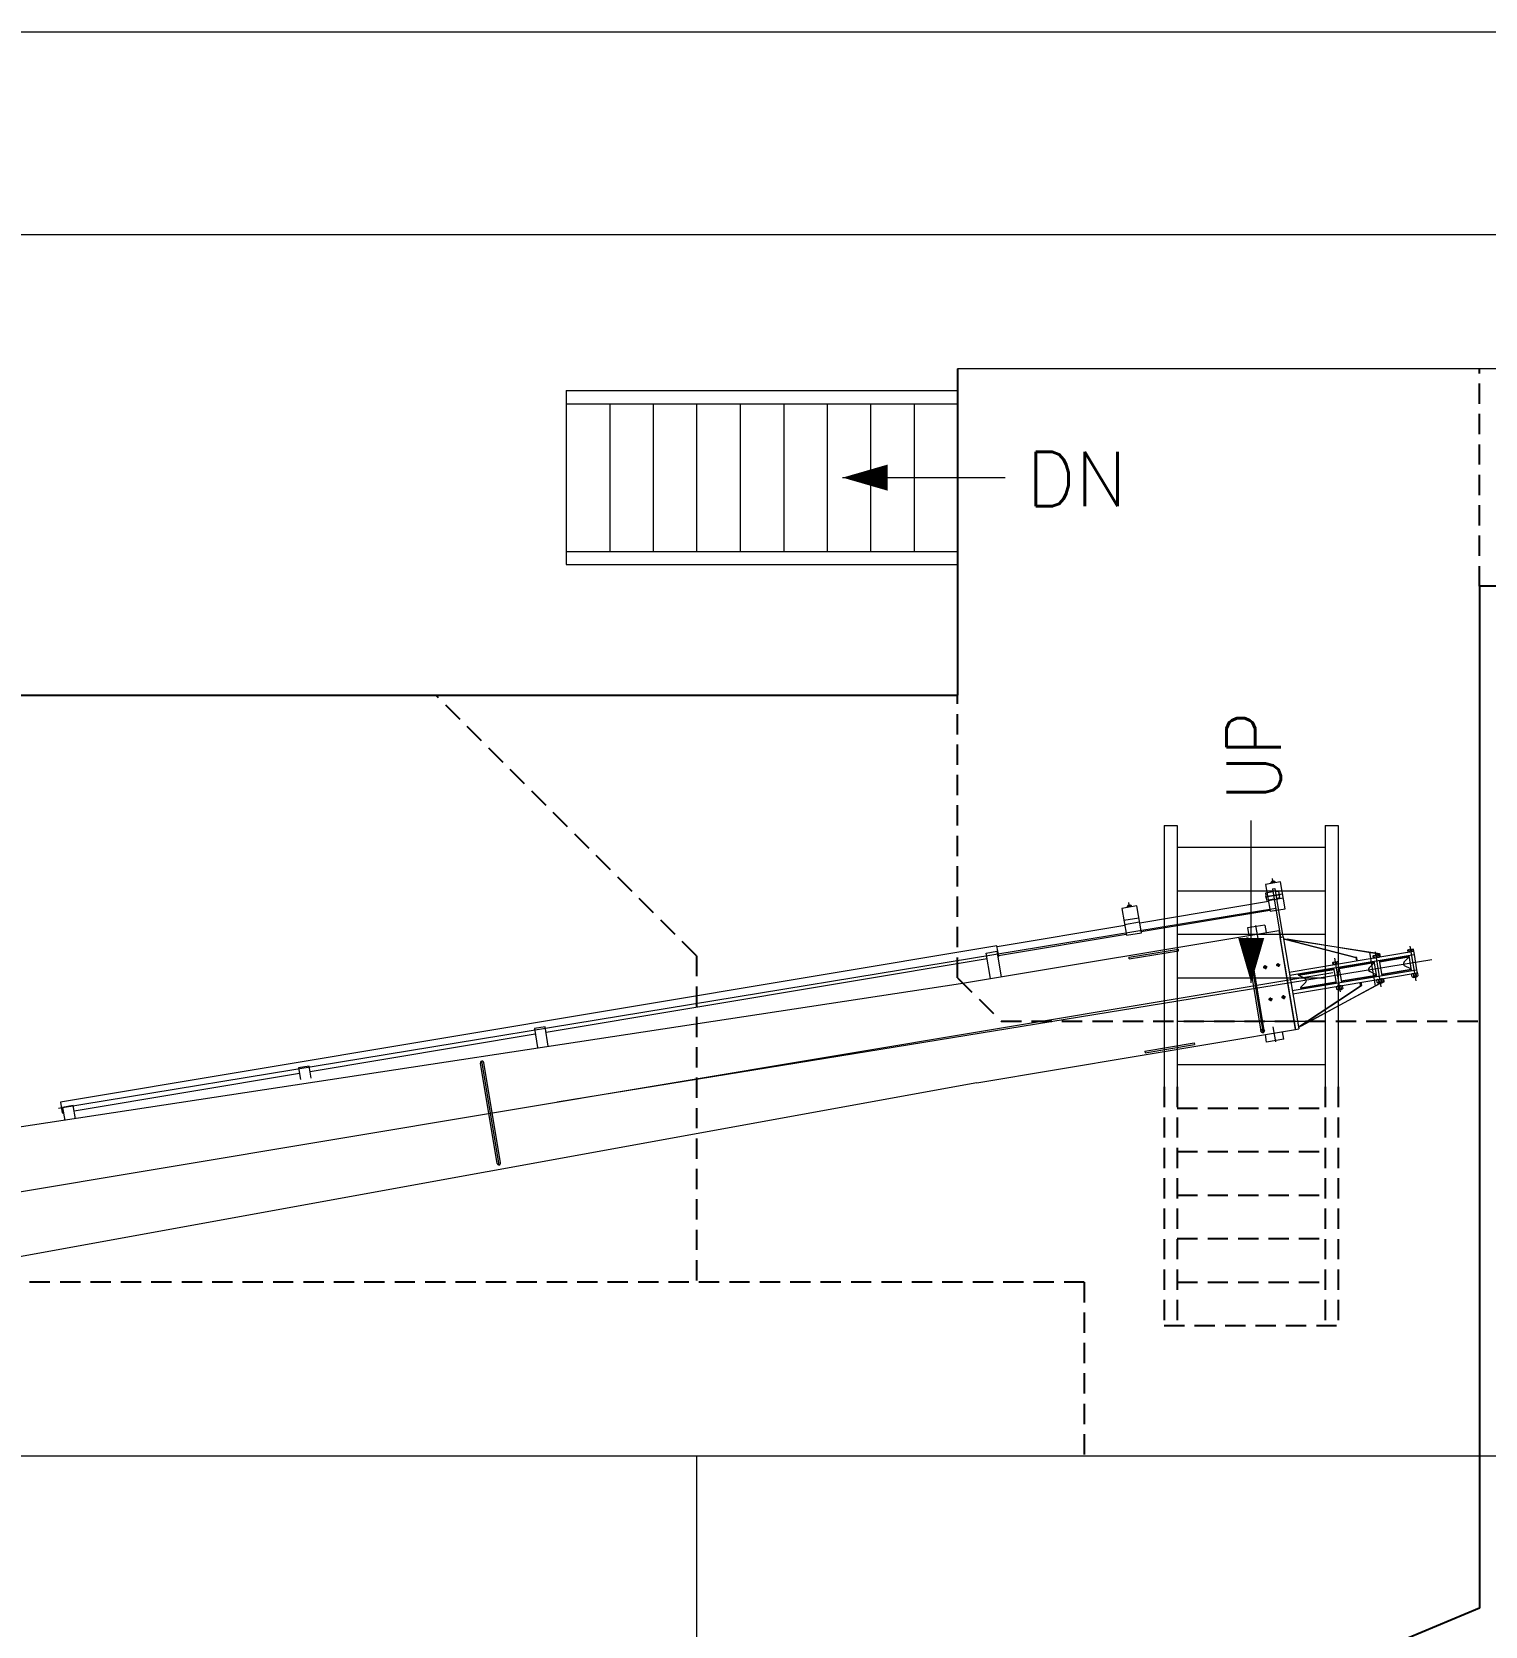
# Model space of a CAD drawing. Extents: x 475189 to 476029, y 1007718 to 1008015.
# Drawn here: x 475689.81 to 475725.64, y 1007976.03 to 1008015.34 of the extents above; entities that cross this region are included whole.
import ezdxf

# ---------------------------------------------------------------- set-up
doc = ezdxf.new("R2010")
doc.units = 0
doc.header["$LTSCALE"] = 2
doc.header["$MEASUREMENT"] = 0
doc.linetypes.add('DASHDOT', pattern=[38.1, 12.7, -6.35, 12.7, -6.35])
doc.linetypes.add('HIDDEN', pattern=[0.375, 0.25, -0.125])
doc.layers.get('0').update_dxf_attribs({"linetype": 'CONTINUOUS', "lineweight": 0})
for name, color, linetype in [('HID', 7, 'HIDDEN'), ('LAYER006', 7, 'CONTINUOUS'), ('LAYER010', 7, 'CONTINUOUS'), ('RED-1', 1, 'CONTINUOUS')]:
    doc.layers.add(name, color=color, linetype=linetype)
doc.layers.add('Template', color=7, linetype='CONTINUOUS', lineweight=0)
doc.styles.add('ROMANS', font='ROMANS.SHX')

msp = doc.modelspace()

# ---------------------------------------------------------------- linework, layer by layer
at = {"color": 8, "linetype": 'Continuous'}
for p, q in [((475770.077, 1008007.029), (475712.637, 1008007.029)), ((475712.637, 1007998.987), (475712.637, 1008007.029)), ((475717.73, 1007995.771), (475717.73, 1007989.324)), ((475717.73, 1007995.771), (475718.051, 1007995.771)), ((475718.051, 1007995.771), (475718.051, 1007989.324)), ((475721.697, 1007995.771), (475721.697, 1007989.324)), ((475721.697, 1007995.771), (475722.018, 1007995.771)), ((475722.018, 1007995.771), (475722.018, 1007989.324)), ((475718.051, 1007995.235), (475721.697, 1007995.235)), ((475718.051, 1007994.162), (475721.697, 1007994.162)), ((475718.051, 1007993.09), (475721.697, 1007993.09)), ((475718.051, 1007992.018), (475721.697, 1007992.018)), ((475718.051, 1007990.946), (475721.697, 1007990.946)), ((475718.051, 1007989.874), (475721.697, 1007989.874))]:
    msp.add_line(p, q, dxfattribs=at)
at = {"color": 8}
for p, q in [((475702.987, 1008006.493), (475702.987, 1008002.204)), ((475702.987, 1008006.493), (475712.637, 1008006.493)), ((475712.637, 1008006.493), (475712.637, 1008002.204)), ((475702.987, 1008006.171), (475712.637, 1008006.171)), ((475704.059, 1008006.171), (475704.059, 1008002.526)), ((475705.131, 1008006.171), (475705.131, 1008002.526)), ((475706.203, 1008006.171), (475706.203, 1008002.526)), ((475707.276, 1008006.171), (475707.276, 1008002.526)), ((475708.348, 1008006.171), (475708.348, 1008002.526)), ((475709.42, 1008006.171), (475709.42, 1008002.526)), ((475710.492, 1008006.171), (475710.492, 1008002.526)), ((475711.565, 1008006.171), (475711.565, 1008002.526)), ((475709.799, 1008004.348), (475713.806, 1008004.348)), ((475702.987, 1008002.526), (475712.637, 1008002.526)), ((475702.987, 1008002.204), (475712.637, 1008002.204)), ((475719.874, 1007991.889), (475719.874, 1007995.896)), ((475720.415, 1007994.349), (475720.397, 1007994.461)), ((475720.215, 1007994.011), (475720.585, 1007994.073)), ((475720.412, 1007994.131), (475720.227, 1007994.1)), ((475720.227, 1007994.1), (475720.255, 1007993.931)), ((475720.6, 1007994.38), (475720.23, 1007994.318)), ((475720.23, 1007994.318), (475720.34, 1007993.657)), ((475720.279, 1007994.028), (475720.649, 1007994.089)), ((475720.363, 1007994.371), (475720.356, 1007994.365)), ((475720.356, 1007994.365), (475720.36, 1007994.34)), ((475720.458, 1007994.387), (475720.363, 1007994.371)), ((475720.44, 1007994.397), (475720.376, 1007994.387)), ((475720.38, 1007994.393), (475720.376, 1007994.387)), ((475720.376, 1007994.387), (475720.379, 1007994.373)), ((475720.434, 1007994.402), (475720.38, 1007994.393)), ((475720.384, 1007994.374), (475720.38, 1007994.393)), ((475720.388, 1007994.345), (475720.383, 1007994.37)), ((475720.4, 1007994.205), (475720.453, 1007994.214)), ((475720.4, 1007994.205), (475720.598, 1007993.016)), ((475720.44, 1007994.397), (475720.434, 1007994.402)), ((475720.437, 1007994.383), (475720.434, 1007994.402)), ((475720.443, 1007994.354), (475720.438, 1007994.379)), ((475720.442, 1007994.384), (475720.44, 1007994.397)), ((475720.453, 1007994.214), (475720.651, 1007993.024)), ((475720.466, 1007994.384), (475720.458, 1007994.387)), ((475720.465, 1007994.14), (475720.544, 1007994.153)), ((475720.47, 1007994.358), (475720.466, 1007994.384)), ((475720.544, 1007994.153), (475720.573, 1007993.984)), ((475720.711, 1007993.719), (475720.6, 1007994.38)), ((475690.469, 1007988.804), (475720.479, 1007993.729)), ((475717.057, 1007993.788), (475716.687, 1007993.727)), ((475716.687, 1007993.727), (475716.798, 1007993.066)), ((475716.82, 1007993.779), (475716.813, 1007993.773)), ((475716.813, 1007993.773), (475716.817, 1007993.748)), ((475716.915, 1007993.795), (475716.82, 1007993.779)), ((475716.897, 1007993.806), (475716.833, 1007993.795)), ((475716.838, 1007993.801), (475716.833, 1007993.795)), ((475716.833, 1007993.795), (475716.836, 1007993.781)), ((475716.891, 1007993.81), (475716.838, 1007993.801)), ((475716.841, 1007993.782), (475716.838, 1007993.801)), ((475716.845, 1007993.753), (475716.841, 1007993.778)), ((475716.872, 1007993.757), (475716.854, 1007993.869)), ((475716.897, 1007993.806), (475716.891, 1007993.81)), ((475716.894, 1007993.791), (475716.891, 1007993.81)), ((475716.9, 1007993.762), (475716.896, 1007993.787)), ((475716.899, 1007993.792), (475716.897, 1007993.806)), ((475716.923, 1007993.792), (475716.915, 1007993.795)), ((475716.927, 1007993.767), (475716.923, 1007993.792)), ((475717.168, 1007993.127), (475717.057, 1007993.788)), ((475720.301, 1007993.895), (475717.128, 1007993.365)), ((475717.163, 1007993.154), (475720.336, 1007993.684)), ((475720.255, 1007993.931), (475720.44, 1007993.962)), ((475720.296, 1007993.922), (475720.666, 1007993.984)), ((475720.34, 1007993.657), (475720.711, 1007993.719)), ((475720.573, 1007993.984), (475720.493, 1007993.971)), ((475716.758, 1007993.304), (475713.612, 1007992.778)), ((475716.736, 1007993.436), (475717.106, 1007993.498)), ((475716.754, 1007993.33), (475717.124, 1007993.392)), ((475720.209, 1007993.315), (475719.786, 1007993.244)), ((475719.786, 1007993.244), (475719.816, 1007993.059)), ((475720.055, 1007992.936), (475719.992, 1007993.308)), ((475720.209, 1007993.315), (475720.24, 1007993.13)), ((475712.705, 1007991.871), (475720.557, 1007993.183)), ((475713.647, 1007992.567), (475716.793, 1007993.092)), ((475716.798, 1007993.066), (475717.168, 1007993.127)), ((475719.839, 1007992.959), (475719.722, 1007992.94)), ((475719.738, 1007992.943), (475720.113, 1007990.701)), ((475719.771, 1007993.008), (475720.165, 1007990.65)), ((475720.197, 1007990.715), (475719.823, 1007992.957)), ((475720.557, 1007993.183), (475720.965, 1007990.74)), ((475720.584, 1007993.019), (475720.598, 1007992.934)), ((475720.585, 1007993.013), (475720.665, 1007993.027)), ((475720.965, 1007990.74), (475720.585, 1007993.013)), ((475720.598, 1007992.934), (475720.952, 1007990.819)), ((475720.665, 1007993.027), (475721.044, 1007990.753)), ((475720.673, 1007992.976), (475720.693, 1007992.98)), ((475720.673, 1007992.976), (475722.457, 1007992.513)), ((475720.693, 1007992.98), (475723.039, 1007992.611)), ((475720.693, 1007992.98), (475722.477, 1007992.517)), ((475720.757, 1007992.973), (475723.018, 1007992.607)), ((475713.607, 1007992.804), (475690.521, 1007988.948)), ((475702.489, 1007990.675), (475713.361, 1007992.491)), ((475702.768, 1007988.956), (475724.33, 1007992.47)), ((475713.339, 1007992.624), (475713.603, 1007992.668)), ((475713.444, 1007991.994), (475713.339, 1007992.624)), ((475713.603, 1007992.668), (475713.708, 1007992.039)), ((475713.651, 1007992.54), (475713.607, 1007992.804)), ((475713.625, 1007992.536), (475713.651, 1007992.54)), ((475716.862, 1007992.522), (475718.078, 1007992.725)), ((475716.869, 1007992.48), (475716.862, 1007992.522)), ((475716.869, 1007992.48), (475718.085, 1007992.683)), ((475718.085, 1007992.683), (475718.078, 1007992.725)), ((475720.81, 1007992.157), (475723.876, 1007992.669)), ((475720.823, 1007992.078), (475723.889, 1007992.59)), ((475721.931, 1007992.499), (475722.07, 1007991.671)), ((475721.931, 1007992.499), (475722.07, 1007991.671)), ((475722.477, 1007992.517), (475722.457, 1007992.513)), ((475722.457, 1007992.513), (475722.47, 1007992.434)), ((475722.477, 1007992.517), (475722.477, 1007992.517)), ((475722.49, 1007992.438), (475722.477, 1007992.517)), ((475722.789, 1007992.642), (475722.927, 1007991.814)), ((475722.789, 1007992.642), (475722.927, 1007991.814)), ((475722.88, 1007992.557), (475722.871, 1007992.55)), ((475722.871, 1007992.55), (475722.879, 1007992.503)), ((475722.879, 1007992.503), (475723.026, 1007992.527)), ((475723.007, 1007992.578), (475722.88, 1007992.557)), ((475722.916, 1007992.509), (475722.908, 1007992.556)), ((475722.929, 1007992.652), (475723.073, 1007991.796)), ((475722.989, 1007992.521), (475722.981, 1007992.568)), ((475723.018, 1007992.574), (475723.007, 1007992.578)), ((475723.018, 1007992.607), (475723.039, 1007992.611)), ((475723.018, 1007992.607), (475723.032, 1007992.528)), ((475723.026, 1007992.527), (475723.018, 1007992.574)), ((475723.032, 1007992.446), (475723.095, 1007992.071)), ((475723.76, 1007992.549), (475723.035, 1007992.428)), ((475723.038, 1007992.412), (475723.763, 1007992.533)), ((475723.039, 1007992.611), (475723.052, 1007992.531)), ((475723.64, 1007992.401), (475723.761, 1007992.525)), ((475723.737, 1007992.7), (475723.728, 1007992.693)), ((475723.728, 1007992.693), (475723.736, 1007992.646)), ((475723.736, 1007992.646), (475723.883, 1007992.67)), ((475723.864, 1007992.721), (475723.737, 1007992.7)), ((475723.757, 1007992.568), (475723.82, 1007992.192)), ((475723.773, 1007992.652), (475723.765, 1007992.699)), ((475723.787, 1007992.795), (475723.93, 1007991.939)), ((475723.846, 1007992.664), (475723.838, 1007992.711)), ((475723.875, 1007992.717), (475723.864, 1007992.721)), ((475723.883, 1007992.67), (475723.875, 1007992.717)), ((475723.876, 1007992.669), (475723.889, 1007992.59)), ((475723.889, 1007992.59), (475723.952, 1007992.214)), ((475670.518, 1007983.569), (475721.888, 1007992.15)), ((475720.266, 1007992.286), (475720.171, 1007992.27)), ((475720.211, 1007992.326), (475720.227, 1007992.231)), ((475720.584, 1007992.339), (475720.488, 1007992.323)), ((475720.528, 1007992.379), (475720.544, 1007992.284)), ((475720.886, 1007991.702), (475723.952, 1007992.214)), ((475720.899, 1007991.623), (475723.965, 1007992.135)), ((475721.907, 1007992.24), (475721.034, 1007992.094)), ((475721.041, 1007992.079), (475721.909, 1007992.224)), ((475721.204, 1007991.994), (475721.049, 1007992.072)), ((475721.864, 1007992.251), (475721.867, 1007992.233)), ((475721.864, 1007992.251), (475721.867, 1007992.233)), ((475721.884, 1007992.391), (475721.875, 1007992.383)), ((475721.875, 1007992.383), (475721.883, 1007992.336)), ((475721.883, 1007992.336), (475722.03, 1007992.361)), ((475722.011, 1007992.412), (475721.884, 1007992.391)), ((475721.904, 1007992.258), (475721.966, 1007991.883)), ((475721.92, 1007992.342), (475721.912, 1007992.389)), ((475721.993, 1007992.355), (475721.985, 1007992.402)), ((475722.022, 1007992.408), (475722.011, 1007992.412)), ((475722.03, 1007992.361), (475722.022, 1007992.408)), ((475722.036, 1007992.28), (475722.099, 1007991.905)), ((475722.903, 1007992.406), (475722.039, 1007992.262)), ((475722.042, 1007992.246), (475722.905, 1007992.39)), ((475722.075, 1007992.287), (475722.079, 1007992.268)), ((475722.075, 1007992.287), (475722.079, 1007992.268)), ((475722.093, 1007991.939), (475722.957, 1007992.083)), ((475722.959, 1007992.067), (475722.095, 1007991.923)), ((475722.721, 1007992.395), (475722.724, 1007992.376)), ((475722.721, 1007992.395), (475722.724, 1007992.376)), ((475722.783, 1007992.258), (475722.904, 1007992.381)), ((475722.953, 1007992.091), (475722.798, 1007992.168)), ((475722.9, 1007992.424), (475722.962, 1007992.049)), ((475723.089, 1007992.105), (475723.814, 1007992.227)), ((475723.816, 1007992.211), (475723.091, 1007992.09)), ((475723.81, 1007992.234), (475723.655, 1007992.312)), ((475723.827, 1007992.106), (475723.835, 1007992.113)), ((475723.838, 1007992.039), (475723.827, 1007992.106)), ((475723.835, 1007992.113), (475723.962, 1007992.134)), ((475723.975, 1007992.056), (475723.848, 1007992.035)), ((475723.863, 1007992.112), (475723.874, 1007992.045)), ((475723.936, 1007992.124), (475723.948, 1007992.057)), ((475723.952, 1007992.214), (475723.965, 1007992.135)), ((475723.954, 1007992.053), (475723.957, 1007992.036)), ((475723.962, 1007992.134), (475723.973, 1007992.13)), ((475723.972, 1007992.131), (475723.971, 1007992.136)), ((475723.973, 1007992.13), (475723.984, 1007992.064)), ((475723.984, 1007992.064), (475723.975, 1007992.056)), ((475687.477, 1007988.032), (475712.705, 1007991.871)), ((475721.036, 1007990.803), (475722.572, 1007991.821)), ((475721.057, 1007990.806), (475723.06, 1007991.88)), ((475721.057, 1007990.806), (475722.593, 1007991.824)), ((475721.963, 1007991.901), (475721.091, 1007991.755)), ((475721.092, 1007991.772), (475721.961, 1007991.917)), ((475721.098, 1007991.781), (475721.219, 1007991.905)), ((475721.115, 1007990.834), (475723.039, 1007991.877)), ((475721.924, 1007991.894), (475721.927, 1007991.876)), ((475721.924, 1007991.894), (475721.927, 1007991.876)), ((475721.973, 1007991.796), (475721.982, 1007991.804)), ((475721.985, 1007991.729), (475721.973, 1007991.796)), ((475721.982, 1007991.804), (475722.109, 1007991.825)), ((475721.995, 1007991.725), (475721.985, 1007991.729)), ((475722.122, 1007991.747), (475721.995, 1007991.725)), ((475722.01, 1007991.803), (475722.021, 1007991.736)), ((475722.019, 1007991.713), (475722.016, 1007991.729)), ((475722.104, 1007991.727), (475722.019, 1007991.713)), ((475722.026, 1007991.708), (475722.019, 1007991.713)), ((475722.022, 1007991.73), (475722.026, 1007991.708)), ((475722.099, 1007991.72), (475722.026, 1007991.708)), ((475722.083, 1007991.815), (475722.094, 1007991.748)), ((475722.095, 1007991.742), (475722.099, 1007991.72)), ((475722.104, 1007991.727), (475722.099, 1007991.72)), ((475722.101, 1007991.743), (475722.104, 1007991.727)), ((475722.109, 1007991.825), (475722.12, 1007991.821)), ((475722.119, 1007991.821), (475722.118, 1007991.826)), ((475722.12, 1007991.821), (475722.131, 1007991.754)), ((475722.131, 1007991.754), (475722.122, 1007991.747)), ((475722.135, 1007991.93), (475722.138, 1007991.911)), ((475722.135, 1007991.93), (475722.138, 1007991.911)), ((475722.572, 1007991.821), (475722.559, 1007991.9)), ((475722.593, 1007991.824), (475722.572, 1007991.821)), ((475722.58, 1007991.904), (475722.593, 1007991.824)), ((475722.593, 1007991.824), (475722.593, 1007991.824)), ((475722.781, 1007992.038), (475722.784, 1007992.019)), ((475722.781, 1007992.038), (475722.784, 1007992.019)), ((475722.969, 1007991.963), (475722.978, 1007991.97)), ((475722.981, 1007991.896), (475722.969, 1007991.963)), ((475722.978, 1007991.97), (475723.105, 1007991.991)), ((475722.991, 1007991.892), (475722.981, 1007991.896)), ((475723.118, 1007991.913), (475722.991, 1007991.892)), ((475723.006, 1007991.969), (475723.017, 1007991.902)), ((475723.015, 1007991.879), (475723.012, 1007991.895)), ((475723.1, 1007991.893), (475723.015, 1007991.879)), ((475723.022, 1007991.874), (475723.015, 1007991.879)), ((475723.018, 1007991.896), (475723.022, 1007991.874)), ((475723.095, 1007991.886), (475723.022, 1007991.874)), ((475723.079, 1007991.981), (475723.09, 1007991.914)), ((475723.091, 1007991.909), (475723.095, 1007991.886)), ((475723.1, 1007991.893), (475723.095, 1007991.886)), ((475723.097, 1007991.909), (475723.1, 1007991.893)), ((475723.099, 1007991.896), (475723.155, 1007991.918)), ((475723.099, 1007991.901), (475723.134, 1007991.915)), ((475723.105, 1007991.991), (475723.116, 1007991.987)), ((475723.115, 1007991.988), (475723.114, 1007991.993)), ((475723.116, 1007991.987), (475723.127, 1007991.92)), ((475723.127, 1007991.92), (475723.118, 1007991.913)), ((475723.134, 1007991.915), (475723.121, 1007991.994)), ((475723.134, 1007991.915), (475723.155, 1007991.918)), ((475723.155, 1007991.918), (475723.141, 1007991.997)), ((475723.848, 1007992.035), (475723.838, 1007992.039)), ((475723.872, 1007992.022), (475723.87, 1007992.039)), ((475723.957, 1007992.036), (475723.872, 1007992.022)), ((475723.879, 1007992.017), (475723.872, 1007992.022)), ((475723.875, 1007992.04), (475723.879, 1007992.017)), ((475723.952, 1007992.03), (475723.879, 1007992.017)), ((475723.949, 1007992.052), (475723.952, 1007992.03)), ((475723.957, 1007992.036), (475723.952, 1007992.03)), ((475720.399, 1007991.493), (475720.304, 1007991.477)), ((475720.343, 1007991.533), (475720.359, 1007991.438)), ((475720.716, 1007991.546), (475720.621, 1007991.53)), ((475720.661, 1007991.586), (475720.677, 1007991.49)), ((475720.938, 1007990.904), (475720.952, 1007990.819)), ((475696.672, 1007989.704), (475702.224, 1007990.631)), ((475702.467, 1007990.808), (475702.202, 1007990.763)), ((475702.202, 1007990.763), (475702.28, 1007990.295)), ((475702.546, 1007990.331), (475702.467, 1007990.808)), ((475713.113, 1007989.428), (475720.965, 1007990.74)), ((475720.213, 1007990.717), (475720.097, 1007990.698)), ((475720.255, 1007990.431), (475720.225, 1007990.616)), ((475720.679, 1007990.502), (475720.255, 1007990.431)), ((475720.41, 1007990.81), (475720.472, 1007990.438)), ((475720.679, 1007990.502), (475720.648, 1007990.687)), ((475720.965, 1007990.74), (475721.044, 1007990.753)), ((475721.036, 1007990.803), (475721.057, 1007990.806)), ((475717.249, 1007990.206), (475718.465, 1007990.409)), ((475717.249, 1007990.206), (475717.256, 1007990.164)), ((475717.256, 1007990.164), (475718.472, 1007990.367)), ((475718.465, 1007990.409), (475718.472, 1007990.367)), ((475696.65, 1007989.836), (475696.386, 1007989.792)), ((475696.386, 1007989.792), (475696.433, 1007989.508)), ((475696.699, 1007989.544), (475696.65, 1007989.836)), ((475701.284, 1007987.436), (475700.871, 1007989.911)), ((475701.333, 1007987.401), (475700.906, 1007989.96)), ((475701.369, 1007987.45), (475700.955, 1007989.925)), ((475713.113, 1007989.428), (475688.007, 1007984.859)), ((475690.856, 1007988.732), (475696.408, 1007989.66)), ((475690.521, 1007988.948), (475690.565, 1007988.684)), ((475690.565, 1007988.684), (475690.591, 1007988.688)), ((475690.834, 1007988.864), (475690.569, 1007988.82)), ((475690.569, 1007988.82), (475690.623, 1007988.498)), ((475690.888, 1007988.538), (475690.834, 1007988.864)), ((475728.72, 1007980.224), (475667.604, 1007980.224)), ((475706.203, 1007980.224), (475706.203, 1007948.058))]:
    msp.add_line(p, q, dxfattribs=at)
for points in [[(475709.799, 1008004.348, 0, 0.643, 0), (475710.908, 1008004.348, 0.643, 0.643, 0)], [(475719.874, 1007991.889, 0, 0.643, 0), (475719.874, 1007992.998, 0.643, 0.643, 0)]]:
    msp.add_lwpolyline(points, format="xyseb", dxfattribs=at)
for centre, radius in [((475719.781, 1007992.95), 0.0429), ((475720.219, 1007992.278), 0.0322), ((475720.536, 1007992.331), 0.0322), ((475720.351, 1007991.485), 0.0322), ((475720.669, 1007991.538), 0.0322), ((475720.155, 1007990.708), 0.0429)]:
    msp.add_circle(centre, radius, dxfattribs=at)
for centre, radius, start, end in [((475720.373, 1007994.347), 0.0252, 65.4685, 99.1135), ((475720.425, 1007994.288), 0.0922, 81.8952, 117.0711), ((475720.456, 1007994.361), 0.0252, 99.8528, 133.4977), ((475716.83, 1007993.755), 0.0252, 65.4685, 99.1135), ((475716.883, 1007993.696), 0.0922, 81.8952, 117.0711), ((475716.913, 1007993.769), 0.0252, 99.8528, 133.4977), ((475719.781, 1007992.95), 0.0429, 9.4831, 189.4831), ((475722.894, 1007992.526), 0.0327, 64.9945, 99.5875), ((475722.964, 1007992.446), 0.123, 81.8952, 117.0711), ((475723.004, 1007992.545), 0.0327, 99.3787, 133.9718), ((475723.751, 1007992.669), 0.0327, 64.9945, 99.5875), ((475723.737, 1007992.545), 0.0322, 319.9328, 326.0288), ((475723.821, 1007992.59), 0.123, 81.8952, 117.0711), ((475723.861, 1007992.688), 0.0327, 99.3787, 133.9718), ((475721.066, 1007992.099), 0.0322, 189.6668, 239.0334), ((475721.898, 1007992.36), 0.0327, 64.9945, 99.5875), ((475721.968, 1007992.28), 0.123, 81.8952, 117.0711), ((475722.008, 1007992.378), 0.0327, 99.3787, 133.9718), ((475722.823, 1007992.219), 0.0563, 135.5144, 243.4518), ((475722.88, 1007992.402), 0.0322, 319.9328, 326.0288), ((475722.936, 1007992.064), 0.0322, 52.9375, 59.0334), ((475723.681, 1007992.362), 0.0563, 135.5144, 243.4518), ((475723.793, 1007992.207), 0.0322, 52.9375, 59.0334), ((475723.849, 1007992.082), 0.0327, 64.9945, 99.5875), ((475723.919, 1007992.003), 0.123, 81.8952, 117.0711), ((475723.892, 1007992.167), 0.123, 261.8952, 297.0711), ((475723.959, 1007992.101), 0.0327, 99.3787, 133.9718), ((475723.961, 1007992.087), 0.0327, 244.9945, 279.5875), ((475721.123, 1007991.761), 0.0322, 139.9328, 189.2995), ((475721.179, 1007991.944), 0.0563, 315.5144, 63.4518), ((475721.996, 1007991.773), 0.0327, 64.9945, 99.5875), ((475721.998, 1007991.759), 0.0327, 279.3787, 313.9718), ((475722.066, 1007991.693), 0.123, 81.8952, 117.0711), ((475722.039, 1007991.857), 0.123, 261.8952, 297.0711), ((475722.106, 1007991.791), 0.0327, 99.3787, 133.9718), ((475722.108, 1007991.777), 0.0327, 244.9945, 279.5875), ((475722.992, 1007991.939), 0.0327, 64.9945, 99.5875), ((475722.994, 1007991.926), 0.0327, 279.3787, 313.9718), ((475723.062, 1007991.859), 0.123, 81.8952, 117.0711), ((475723.034, 1007992.024), 0.123, 261.8952, 297.0711), ((475723.102, 1007991.958), 0.0327, 99.3787, 133.9718), ((475723.104, 1007991.944), 0.0327, 244.9945, 279.5875), ((475723.852, 1007992.069), 0.0327, 279.3787, 313.9718), ((475720.155, 1007990.708), 0.0429, 189.4831, 9.4831), ((475700.913, 1007989.918), 0.0429, 9.4831, 189.4831), ((475701.326, 1007987.443), 0.0429, 189.4831, 9.4831)]:
    msp.add_arc(centre, radius, start, end, dxfattribs=at)
at = {"layer": 'HID', "color": 8}
for p, q in [((475717.73, 1007989.324), (475717.73, 1007983.44)), ((475718.051, 1007989.324), (475718.051, 1007983.44)), ((475721.697, 1007989.324), (475721.697, 1007983.44)), ((475722.018, 1007989.324), (475722.018, 1007983.44)), ((475718.051, 1007988.801), (475721.697, 1007988.801)), ((475718.051, 1007987.729), (475721.697, 1007987.729)), ((475718.051, 1007986.657), (475721.697, 1007986.657)), ((475718.051, 1007985.585), (475721.697, 1007985.585)), ((475718.051, 1007984.513), (475721.697, 1007984.513)), ((475717.73, 1007983.44), (475722.018, 1007983.44))]:
    msp.add_line(p, q, dxfattribs=at)
at = {"layer": 'LAYER006', "color": 8, "linetype": 'DASHDOT'}
for p, q in [((475744.803, 1008001.668), (475725.503, 1008001.668)), ((475725.503, 1008001.668), (475725.503, 1007976.471)), ((475725.503, 1007976.471), (475719.07, 1007973.791))]:
    msp.add_line(p, q, dxfattribs=at)
at = {"layer": 'RED-1', "color": 8}
for p in [(475712.637, 1008007.029), (475667.604, 1007998.987)]:
    msp.add_line(p, (475712.637, 1007998.987), dxfattribs=at)
at = {"layer": 'RED-1', "color": 8, "linetype": 'HIDDEN'}
for p, q in [((475725.503, 1008001.668), (475725.503, 1008007.029)), ((475706.203, 1007992.554), (475699.77, 1007998.987)), ((475712.637, 1007992.018), (475712.637, 1007998.987)), ((475706.203, 1007992.554), (475706.203, 1007984.513)), ((475712.637, 1007992.018), (475713.709, 1007990.946)), ((475713.709, 1007990.946), (475725.503, 1007990.946)), ((475715.759, 1007984.513), (475677.254, 1007984.513)), ((475715.759, 1007984.513), (475715.759, 1007980.224))]:
    msp.add_line(p, q, dxfattribs=at)
at = {"layer": 'Template', "flags": 128}
msp.add_lwpolyline([(475608.823, 1008015.338), (476028.823, 1008015.338), (476028.823, 1007718.338), (475608.823, 1007718.338)], close=True, dxfattribs=at)
at = {"layer": 'Template', "color": 7, "linetype": 'ByBlock', "lineweight": 13, "flags": 128}
msp.add_lwpolyline([(475613.817, 1008010.344), (476023.829, 1008010.344)], dxfattribs=at)

# ---------------------------------------------------------------- texts
at = {"color": 8, "style": 'ROMANS', "width": 0.88}
msp.add_text('UP', height=1.3403, rotation=90, dxfattribs=at).set_placement((475720.607, 1007996.391))
at = {"layer": 'LAYER010', "color": 8, "linetype": 'Continuous', "style": 'ROMANS'}
msp.add_text('DN', height=1.3403, dxfattribs=at).set_placement((475714.336, 1008003.641))

doc.saveas('drawing.dxf')
